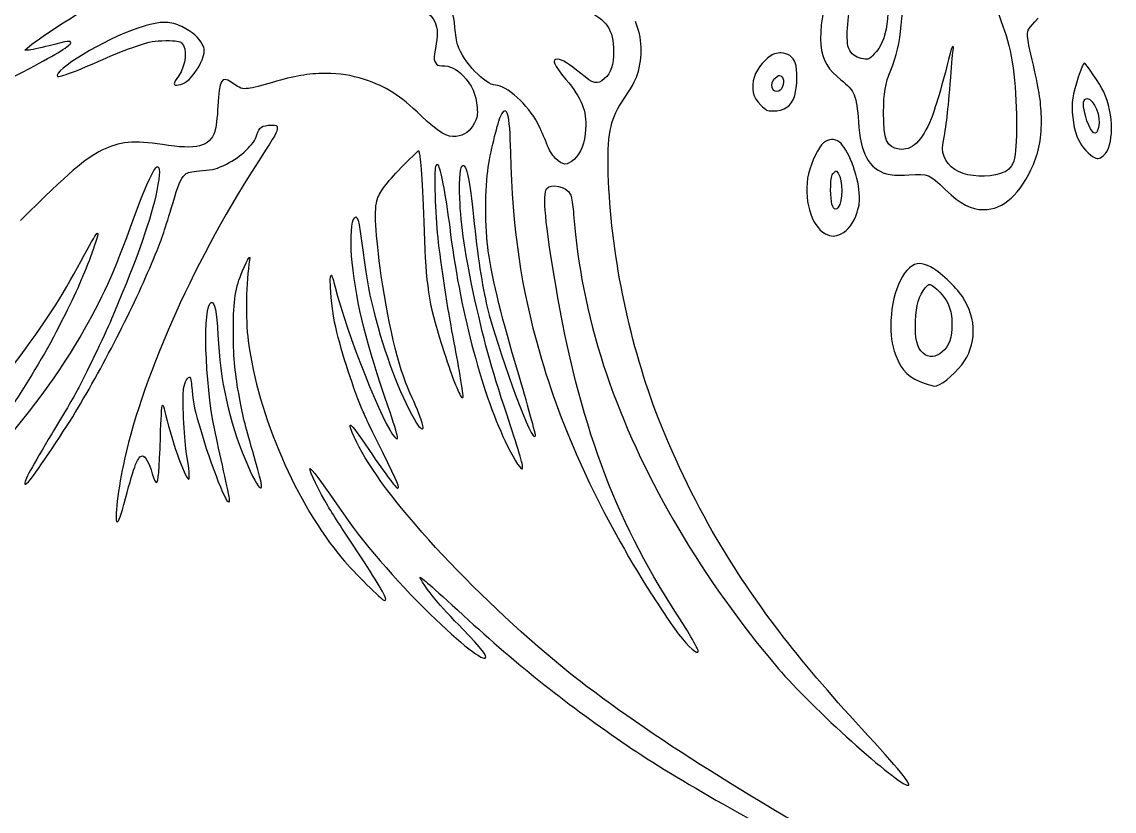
# Model space of a CAD drawing. Extents: x 61 to 2916, y 182 to 2969.
# Drawn here: x 1934 to 2568, y 2173 to 2631 of the extents above; entities that cross this region are included whole.
import ezdxf

# ---------------------------------------------------------------- set-up
doc = ezdxf.new("R2010")
doc.units = 0
doc.layers.add('Layer_1', color=7, linetype='CONTINUOUS')

msp = doc.modelspace()

# ---------------------------------------------------------------- linework, layer by layer
at = {"layer": 'Layer_1', "color": 7}
for points in [[(2017.468776, 2631.045534)], [(2373.990882, 2600.298347)], [(2552.806365, 2586.798305)], [(2404.19166, 2563.06771)], [(2455.408568, 2491.110032)], [(2461.111213, 2478.954721)]]:
    msp.add_lwpolyline(points, close=True, dxfattribs=at)
for points in [[(1937.583249, 2614.892453), (1935.613051, 2614.923351), (1938.238054, 2617.179197)], [(2374.940009, 2613.310886), (2374.940066, 2613.312077)], [(2550.931382, 2607.338411), (2550.929937, 2607.338411)], [(2155.983975, 2548.488657), (2164.159232, 2556.738664), (2164.822825, 2554.488657)], [(2406.916217, 2544.726531), (2406.916274, 2544.726418)]]:
    msp.add_lwpolyline(points, dxfattribs=at)
for points in [[(2494.742689, 2673.236079), (2494.742689, 2660.151909), (2498.082054, 2643.626241), (2503.72072, 2628.798447)], [(1948.027619, 2657.617586), (1927.174482, 2632.88616), (1917.346905, 2620.63501), (1912.127115, 2612.866469)], [(1938.238054, 2617.179197), (1944.45363, 2622.520339), (1975.76976, 2642.50009), (1997.48826, 2654.981102)], [(2403.982775, 2657.23899), (2394.406206, 2621.036595), (2395.575246, 2608.704601), (2409.62833, 2597.660673)], [(2432.127748, 2650.992063), (2436.170504, 2646.186105), (2437.664424, 2638.69638), (2436.312832, 2629.986139)], [(2154.363261, 2639.658774), (2167.180945, 2638.750437), (2171.056117, 2637.023792), (2173.828125, 2630.986885)], [(2185.360918, 2627.986857), (2184.667023, 2636.748831), (2183.591583, 2638.917852), (2178.145078, 2642.55477)], [(2414.690201, 2614.657971), (2412.438918, 2618.096945), (2412.925146, 2630.858022), (2415.81227, 2644.117544)], [(2444.557029, 2629.388792), (2445.503009, 2640.774891), (2446.422288, 2643.100753), (2450.249383, 2643.79411)], [(2261.197566, 2638.47077), (2273.644534, 2632.475929), (2277.521066, 2626.713643), (2277.5834, 2614.111818)], [(2518.000746, 2623.710072), (2517.992242, 2626.723054), (2518.39482, 2627.355834), (2524.242429, 2633.526027)], [(2001.241116, 2627.693952), (1981.887228, 2621.18567), (1951.401368, 2602.902403), (1954.588654, 2599.715344)], [(2017.468776, 2631.045534), (2013.226007, 2631.164589), (2008.286848, 2630.063355), (2001.241116, 2627.693952)], [(2026.769108, 2628.575784), (2023.647048, 2630.121323), (2020.768711, 2630.952897), (2017.468776, 2631.045534)], [(2038.66947, 2618.386307), (2036.760103, 2622.330729), (2033.161736, 2625.410836), (2026.769108, 2628.575784)], [(2173.828125, 2630.986885), (2175.528606, 2627.287122), (2175.580679, 2623.916888), (2174.061134, 2615.809577)], [(2187.030813, 2617.873546), (2186.405828, 2619.723442), (2185.654928, 2624.274338), (2185.360918, 2627.986857)], [(2291.362344, 2600.931694), (2294.641416, 2610.920819), (2294.201931, 2622.63775), (2290.213856, 2631.5558)], [(2436.312832, 2629.986139), (2435.065358, 2621.945953), (2432.752733, 2616.477592), (2429.00617, 2612.705319)], [(2438.555498, 2603.238309), (2441.819574, 2611.165223), (2443.736963, 2619.519063), (2444.557029, 2629.388792)], [(2503.72072, 2628.798447), (2508.871685, 2615.253248), (2511.545954, 2596.36688), (2511.588474, 2573.23967)], [(1962.238139, 2619.064328), (1962.238139, 2620.56678), (1961.031002, 2620.414871), (1949.706358, 2617.486701)], [(2000.363677, 2617.236401), (2008.950979, 2620.094951), (2010.600011, 2620.402682), (2017.474616, 2620.442962)], [(2017.474616, 2620.442962), (2023.84777, 2620.480379), (2025.328933, 2620.264095), (2026.606484, 2619.108492)], [(2519.885962, 2612.613844), (2518.853581, 2616.945112), (2518.000746, 2621.938866), (2518.000746, 2623.710072)], [(1949.706358, 2617.486701), (1944.122344, 2616.042954), (1938.667278, 2614.875502), (1937.583249, 2614.892453)], [(1938.238054, 2604.349948), (1954.478102, 2612.940907), (1962.238139, 2617.698223), (1962.238139, 2619.064328)], [(1980.863634, 2609.550348), (1986.361957, 2612.037588), (1995.137141, 2615.496631), (2000.363677, 2617.236401)], [(2026.606484, 2619.108492), (2030.113518, 2615.93708), (2029.213799, 2606.285847), (2024.814954, 2599.891121)], [(2039.212901, 2611.226139), (2040.156643, 2614.863568), (2040.115767, 2615.398893), (2038.66947, 2618.386307)], [(2174.061134, 2615.809577), (2172.99502, 2610.060983), (2172.995701, 2609.356543), (2174.089481, 2607.688462)], [(2208.937619, 2594.611747), (2203.036973, 2594.611747), (2190.332675, 2608.101244), (2187.030813, 2617.873546)], [(2277.5834, 2614.111818), (2277.621668, 2606.395179), (2276.034347, 2601.684777), (2272.289428, 2598.396918)], [(2422.714626, 2609.825423), (2419.125641, 2610.306776), (2416.506619, 2611.883496), (2414.690201, 2614.657971)], [(2474.567403, 2617.113348), (2474.180105, 2617.113348), (2473.311878, 2614.666475), (2472.636663, 2611.675829)], [(2473.354483, 2599.113292), (2473.995143, 2607.157078), (2474.688528, 2614.497728), (2474.895515, 2615.42585)], [(2474.895515, 2615.42585), (2475.102444, 2616.353973), (2474.954759, 2617.113348), (2474.567403, 2617.113348)], [(1954.588654, 2599.715344), (1955.399025, 2598.904888), (1966.59506, 2603.095896), (1980.863634, 2609.550348)], [(2029.452675, 2596.740232), (2033.374137, 2599.580868), (2037.956271, 2606.381856), (2039.212901, 2611.226139)], [(2174.089481, 2607.688462), (2174.946964, 2606.379844), (2175.972003, 2605.860166), (2177.70616, 2605.857389)], [(2245.063732, 2609.611804), (2241.373352, 2609.611804), (2242.556934, 2606.729102), (2249.839162, 2597.986772)], [(2258.462691, 2601.429148), (2251.8925, 2606.978466), (2247.580084, 2609.611804), (2245.063732, 2609.611804)], [(2370.010913, 2612.344099), (2366.29831, 2610.792862), (2360.699186, 2604.112829), (2359.374609, 2599.652641)], [(2374.185736, 2613.303573), (2372.831451, 2613.245179), (2371.419198, 2612.932545), (2370.010913, 2612.344099)], [(2374.940066, 2613.312077), (2374.690616, 2613.317746), (2374.439608, 2613.314911), (2374.185736, 2613.303573)], [(2383.071386, 2607.606767), (2381.862689, 2611.136621), (2378.680506, 2613.210057), (2374.940009, 2613.310886)], [(2429.00617, 2612.705319), (2425.981565, 2609.659993), (2425.521217, 2609.448924), (2422.714626, 2609.825423)], [(2472.636663, 2611.675829), (2470.131141, 2600.573564), (2464.618021, 2581.561025), (2462.029754, 2575.094186)], [(2525.966523, 2578.113745), (2525.528909, 2587.119981), (2524.296429, 2594.110325), (2519.885962, 2612.613844)], [(1884.612881, 2573.45482), (1899.232697, 2583.012765), (1914.156841, 2591.610981), (1938.238054, 2604.349948)], [(2109.96279, 2601.361768), (2100.065594, 2601.361768), (2092.309384, 2600.035858), (2079.368023, 2596.129336)], [(2132.875956, 2597.84467), (2124.507205, 2600.553466), (2119.23693, 2601.361768), (2109.96279, 2601.361768)], [(2177.70616, 2605.857389), (2182.772651, 2605.848885), (2186.022469, 2604.328659), (2190.271702, 2599.978967)], [(2272.289428, 2598.396918), (2268.058139, 2594.681763), (2265.886963, 2595.158438), (2258.462691, 2601.429148)], [(2382.790188, 2588.576937), (2384.295985, 2593.584553), (2384.444323, 2603.597262), (2383.071386, 2607.606767)], [(2434.404175, 2578.863228), (2434.421182, 2590.064139), (2435.328754, 2595.402502), (2438.555498, 2603.238309)], [(2550.929937, 2607.338411), (2549.946595, 2607.382348), (2544.947086, 2592.348672), (2544.236977, 2587.211399)], [(2562.241513, 2590.724103), (2560.134967, 2595.225705), (2551.933093, 2607.273384), (2550.931382, 2607.338411)], [(2024.814954, 2599.891121), (2023.399327, 2597.833105), (2022.241172, 2595.803351), (2022.241172, 2595.380874)], [(2022.241172, 2595.380874), (2022.241172, 2593.845483), (2026.587747, 2594.66484), (2029.452675, 2596.740232)], [(2055.474805, 2596.321242), (2049.934784, 2600.18669), (2048.549658, 2597.706254), (2047.736056, 2582.462304)], [(2065.492956, 2592.701586), (2061.466272, 2592.277834), (2061.059329, 2592.424924), (2055.474805, 2596.321242)], [(2079.368023, 2596.129336), (2073.863152, 2594.467775), (2067.619145, 2592.925241), (2065.492956, 2592.701586)], [(2165.703183, 2576.882711), (2153.152722, 2588.860233), (2145.464373, 2593.769996), (2132.875956, 2597.84467)], [(2190.271702, 2599.978967), (2195.182627, 2594.951537), (2197.726928, 2589.162492), (2198.307806, 2581.697656)], [(2249.839162, 2597.986772), (2259.200609, 2586.747706), (2261.942003, 2579.843877), (2261.286971, 2569.154167)], [(2281.975527, 2584.184073), (2288.322347, 2593.597451), (2289.847788, 2596.318209), (2291.362344, 2600.931694)], [(2359.374609, 2599.652641), (2357.253976, 2592.512033), (2358.33361, 2587.731303), (2363.153941, 2582.910888)], [(2369.517173, 2594.575208), (2369.542685, 2596.553173), (2370.41831, 2597.99315), (2372.679797, 2599.766623)], [(2372.679797, 2599.766623), (2373.146211, 2600.132378), (2373.587737, 2600.296335), (2373.990882, 2600.298347)], [(2373.990882, 2600.298347), (2376.168123, 2600.309686), (2377.229305, 2595.606257), (2375.074854, 2592.53026)], [(2409.62833, 2597.660673), (2417.607826, 2591.389907), (2418.70118, 2588.756768), (2419.737246, 2573.309034)], [(2468.823713, 2560.086816), (2470.983436, 2572.154564), (2471.698478, 2578.314382), (2473.354483, 2599.113292)], [(2233.510474, 2572.385617), (2228.022866, 2583.075298), (2215.268253, 2594.611747), (2208.937619, 2594.611747)], [(2375.074854, 2592.53026), (2372.993055, 2589.55838), (2369.471819, 2590.854355), (2369.517173, 2594.575208)], [(2562.17263, 2553.793826), (2568.27635, 2558.930901), (2568.312351, 2577.750541), (2562.241513, 2590.724103)], [(2047.736056, 2582.462304), (2047.374099, 2575.682745), (2046.665577, 2569.987811), (2045.896223, 2567.671728)], [(2212.099392, 2576.801243), (2215.662723, 2583.848251), (2217.04011, 2578.54518), (2217.636493, 2555.477441)], [(2274.481438, 2542.863625), (2273.809511, 2564.850028), (2275.602175, 2574.731435), (2281.975527, 2584.184073)], [(2363.153941, 2582.910888), (2366.047584, 2580.017074), (2366.856113, 2579.612059), (2369.735498, 2579.612059)], [(2369.735498, 2579.612059), (2376.979175, 2579.612059), (2380.905143, 2582.307673), (2382.790188, 2588.576937)], [(2544.236977, 2587.211399), (2543.306899, 2580.482921), (2544.319466, 2571.006954), (2546.607145, 2565.029206)], [(2552.501724, 2573.964775), (2550.42894, 2579.989294), (2549.911275, 2585.153638), (2551.268253, 2586.279762)], [(2551.268253, 2586.279762), (2551.753432, 2586.682509), (2552.273195, 2586.842412), (2552.806365, 2586.798305)], [(2552.806365, 2586.798305), (2556.538216, 2586.489894), (2560.957698, 2576.229579), (2559.261922, 2569.932053)], [(2186.151021, 2564.80062), (2180.828645, 2564.200694), (2176.008003, 2567.048444), (2165.703183, 2576.882711)], [(2198.307806, 2581.697656), (2198.648758, 2577.312615), (2198.44642, 2576.143434), (2196.746308, 2572.697627)], [(2204.757524, 2546.988642), (2206.569775, 2558.011424), (2210.340404, 2573.322584), (2212.099392, 2576.801243)], [(2443.392411, 2557.445683), (2436.135383, 2558.533936), (2434.375828, 2562.711168), (2434.404175, 2578.863228)], [(2521.396237, 2548.62489), (2525.071112, 2557.130413), (2526.529173, 2566.534606), (2525.966523, 2578.113745)], [(2070.359122, 2565.72707), (2071.597696, 2570.119311), (2073.396568, 2571.335122), (2078.680931, 2571.352074)], [(2082.24344, 2569.825697), (2082.24344, 2567.676887), (2080.772028, 2565.028214), (2072.762966, 2552.770487)], [(2078.680931, 2571.352074), (2081.775836, 2571.360578), (2082.24344, 2571.161301), (2082.24344, 2569.825697)], [(2196.746308, 2572.697627), (2194.419964, 2567.982718), (2190.863067, 2565.331692), (2186.151021, 2564.80062)], [(2238.633063, 2560.861641), (2237.480833, 2563.955411), (2235.175493, 2569.14178), (2233.510474, 2572.385617)], [(2419.737246, 2573.309034), (2420.956686, 2555.124781), (2425.737785, 2546.268612), (2436.020466, 2543.146353)], [(2462.029754, 2575.094186), (2456.865609, 2562.191972), (2450.697372, 2556.350316), (2443.392411, 2557.445683)], [(2511.588474, 2573.23967), (2511.630427, 2550.152712), (2510.293094, 2545.838056), (2502.31014, 2543.317226)], [(2559.261922, 2569.932053), (2557.80919, 2564.5366), (2555.212533, 2566.085767), (2552.501724, 2573.964775)], [(2045.896223, 2567.671728), (2042.951584, 2558.805666), (2035.501063, 2556.953077), (2015.500591, 2560.111648)], [(2052.710676, 2548.822721), (2061.30705, 2553.082356), (2068.82359, 2560.281812), (2070.359122, 2565.72707)], [(2261.286971, 2569.154167), (2260.785521, 2560.969301), (2258.542118, 2555.011565), (2254.629189, 2551.476354)], [(2546.607145, 2565.029206), (2548.356155, 2560.458553), (2552.313163, 2555.407793), (2555.822494, 2553.267941)], [(2015.500591, 2560.111648), (1999.197868, 2562.686251), (1990.415938, 2561.855385), (1980.35008, 2556.786456)], [(2243.884516, 2552.049125), (2241.679127, 2554.275973), (2240.096624, 2556.931987), (2238.633063, 2560.861641)], [(2399.543677, 2561.164949), (2396.638383, 2558.720399), (2392.431019, 2550.068523), (2390.816116, 2543.217616)], [(2404.19166, 2563.067767), (2402.58478, 2562.998035), (2400.963357, 2562.359529), (2399.543677, 2561.164949)], [(2408.756106, 2561.567696), (2407.391617, 2562.640953), (2405.798541, 2563.137755), (2404.19166, 2563.06771)], [(2420.263982, 2531.913297), (2419.517362, 2542.563123), (2413.631117, 2557.733032), (2408.756106, 2561.567696)], [(2477.992205, 2544.383623), (2471.570238, 2547.402304), (2467.730302, 2553.979269), (2468.823713, 2560.086816)], [(1980.35008, 2556.786456), (1970.312795, 2551.7317), (1961.798088, 2544.41146), (1933.000321, 2516.073899)], [(2072.762966, 2552.770487), (2035.374156, 2495.545841), (2004.628244, 2427.573488), (1993.479548, 2377.488203)], [(2164.822825, 2554.488657), (2165.543451, 2552.042973), (2166.540569, 2534.80439), (2167.730585, 2504.238508)], [(2217.636493, 2555.477441), (2218.778604, 2511.295239), (2223.760566, 2477.000283), (2234.451494, 2439.738295)], [(2254.629189, 2551.476354), (2250.545813, 2547.787335), (2247.969253, 2547.924589), (2243.884516, 2552.049125)], [(2555.822494, 2553.267941), (2558.818979, 2551.440638), (2559.437217, 2551.492143), (2562.17263, 2553.793826)], [(2001.902356, 2525.613674), (2005.46563, 2535.445192), (2010.934501, 2546.820689), (2012.283739, 2547.208442)], [(2012.283739, 2547.208442), (2014.246284, 2547.773955), (2014.247843, 2543.158684), (2012.283739, 2533.488685)], [(2029.314118, 2543.27241), (2030.44282, 2544.012), (2033.944129, 2544.671511), (2038.687668, 2545.039024)], [(2038.687668, 2545.039024), (2045.48157, 2545.565221), (2046.920667, 2545.953512), (2052.710676, 2548.822721)], [(2140.384757, 2528.660475), (2141.980101, 2533.182457), (2146.46855, 2538.88703), (2155.983975, 2548.488657)], [(2175.580707, 2506.079814), (2174.148583, 2519.147629), (2173.351422, 2544.891395), (2174.301881, 2547.335803)], [(2174.301881, 2547.335803), (2174.995493, 2549.120189), (2175.046347, 2549.132208), (2175.818025, 2547.690305)], [(2175.818025, 2547.690305), (2177.329718, 2544.865741), (2180.387573, 2528.208205), (2182.348303, 2512.113547)], [(2188.242854, 2528.613589), (2187.866667, 2541.824724), (2188.392524, 2547.371548), (2190.073928, 2547.932016)], [(2190.073928, 2547.932016), (2192.148045, 2548.623444), (2194.068126, 2539.329434), (2196.214555, 2518.21755)], [(2204.757524, 2498.238479), (2202.893993, 2510.848724), (2202.895212, 2535.660314), (2204.757524, 2546.988642)], [(2404.963594, 2543.107887), (2405.611, 2544.095934), (2406.429393, 2544.757259), (2406.916217, 2544.726531)], [(2406.916274, 2544.726418), (2406.986006, 2544.717914), (2407.047802, 2544.703741), (2407.102227, 2544.670859)], [(2407.102227, 2544.670859), (2409.958992, 2542.905294), (2411.136933, 2530.551869), (2408.947984, 2525.312889)], [(2502.31014, 2543.317226), (2494.772226, 2540.936938), (2484.35351, 2541.393431), (2477.992205, 2544.383623)], [(2492.408351, 2522.324993), (2504.116948, 2522.371481), (2513.879556, 2531.228445), (2521.396237, 2548.62489)], [(2022.647577, 2529.738664), (2025.099553, 2537.973477), (2026.94412, 2541.719388), (2029.314118, 2543.27241)], [(2238.658547, 2534.4466), (2241.080164, 2537.903745), (2250.269774, 2535.791643), (2252.410505, 2531.285478)], [(2302.146533, 2404.8632), (2285.898576, 2448.138567), (2275.842525, 2498.302826), (2274.481438, 2542.863625)], [(2390.816116, 2543.217616), (2387.510427, 2529.193248), (2392.172441, 2512.617038), (2400.617388, 2508.371803)], [(2403.645224, 2533.896904), (2403.625381, 2539.550424), (2403.90091, 2541.486436), (2404.963594, 2543.107887)], [(2436.020466, 2543.146353), (2438.792191, 2542.304773), (2441.774503, 2542.168482), (2449.028356, 2542.556008)], [(2449.028356, 2542.556008), (2460.505561, 2543.169059), (2460.739278, 2543.074721), (2470.39757, 2533.873858)], [(2012.283739, 2533.488685), (2008.959653, 2517.122268), (2001.752204, 2496.576522), (1986.745656, 2460.68866)], [(2243.943732, 2478.480597), (2237.821388, 2514.57655), (2236.267459, 2531.032797), (2238.658547, 2534.4466)], [(2406.637882, 2522.613192), (2404.668166, 2522.613192), (2403.673599, 2526.364263), (2403.645224, 2533.896904)], [(2419.04817, 2520.902025), (2420.406792, 2524.985033), (2420.616046, 2526.888135), (2420.263982, 2531.913297)], [(2470.39757, 2533.873858), (2479.286083, 2525.406008), (2485.212013, 2522.29642), (2492.408351, 2522.324993)], [(1970.315856, 2452.863426), (1982.955893, 2475.474644), (1987.646708, 2486.27995), (2001.902356, 2525.613674)], [(2012.364385, 2498.613589), (2015.825272, 2507.310508), (2017.290306, 2511.745495), (2022.647577, 2529.738664)], [(2142.655315, 2483.988444), (2139.131726, 2508.451116), (2138.391995, 2523.01234), (2140.384757, 2528.660475)], [(2197.024643, 2470.062126), (2191.545199, 2494.770563), (2188.657848, 2514.0264), (2188.242854, 2528.613589)], [(2252.410505, 2531.285478), (2252.986507, 2530.073295), (2253.732248, 2526.192057), (2254.067276, 2522.660446)], [(2408.947984, 2525.312889), (2408.327507, 2523.827502), (2407.287925, 2522.613192), (2406.637882, 2522.613192)], [(2126.389642, 2516.426049), (2128.662071, 2520.659945), (2129.519186, 2517.803124), (2132.064451, 2497.488487)], [(2254.067276, 2522.660446), (2254.401765, 2519.128892), (2255.030208, 2512.525365), (2255.463258, 2507.985581)], [(2409.759546, 2508.321913), (2413.694273, 2510.108255), (2416.901741, 2514.451938), (2419.04817, 2520.902025)], [(1968.247522, 2492.613561), (1978.509198, 2511.756635), (1980.204209, 2513.348861), (1975.302269, 2499.247843)], [(2125.689426, 2491.796075), (2124.678588, 2500.736122), (2125.053953, 2513.937449), (2126.389642, 2516.426049)], [(2196.214555, 2518.21755), (2198.501554, 2495.720087), (2201.224042, 2477.775902), (2204.170127, 2465.774513)], [(2182.348303, 2512.113547), (2188.016195, 2465.588644), (2200.516569, 2417.432795), (2214.593974, 2387.887048)], [(2255.463258, 2507.985581), (2257.995172, 2481.43649), (2265.439258, 2449.050334), (2275.411573, 2421.203566)], [(2400.617388, 2508.371803), (2404.314458, 2506.513375), (2405.759253, 2506.505608), (2409.759546, 2508.321913)], [(2167.730585, 2504.238508), (2168.844264, 2475.618106), (2170.568443, 2465.81828), (2179.146164, 2439.363299)], [(2184.191056, 2449.435592), (2181.586575, 2462.404987), (2177.212561, 2491.179821), (2175.580707, 2506.079814)], [(1975.302269, 2499.247843), (1971.224788, 2487.517958), (1966.430112, 2476.451409), (1958.781647, 2461.113462)], [(1966.20847, 2406.738295), (1983.997345, 2436.660909), (2001.858277, 2472.213629), (2012.364385, 2498.613589)], [(2062.005169, 2486.730717), (2065.318228, 2494.369771), (2066.762513, 2496.553362), (2066.128684, 2492.965115)], [(2132.064451, 2497.488487), (2134.169182, 2480.687687), (2135.670245, 2472.848337), (2139.599643, 2458.145578)], [(2221.768796, 2428.863256), (2213.254684, 2457.006728), (2207.196772, 2481.711054), (2204.757524, 2498.238479)], [(1929.620874, 2432.988359), (1947.313144, 2456.624758), (1956.831716, 2471.318218), (1968.247522, 2492.613561)], [(2066.128684, 2492.965115), (2064.010063, 2480.965087), (2063.629369, 2458.805401), (2065.324521, 2446.113405)], [(2146.658755, 2407.8632), (2133.951168, 2444.62473), (2128.601778, 2466.03652), (2125.689426, 2491.796075)], [(2455.408568, 2491.110032), (2447.03188, 2491.098693), (2439.408927, 2476.038485), (2438.672739, 2458.045458)], [(2461.615158, 2489.1603), (2459.461075, 2490.233783), (2456.668374, 2491.111506), (2455.408568, 2491.110032)], [(2480.170438, 2471.860459), (2476.472631, 2477.431406), (2466.505759, 2486.723262), (2461.615158, 2489.1603)], [(2056.699489, 2452.819489), (2056.690985, 2469.826765), (2057.830034, 2477.104344), (2062.005169, 2486.730717)], [(2115.511684, 2456.944422), (2113.603904, 2465.614213), (2112.202054, 2484.363441), (2113.462285, 2484.363441)], [(2113.462285, 2484.363441), (2113.838812, 2484.363441), (2114.923011, 2481.165667), (2115.871968, 2477.257472)], [(2160.576257, 2413.170353), (2153.617208, 2427.062995), (2147.204596, 2452.402171), (2142.655315, 2483.988444)], [(2115.871968, 2477.257472), (2122.079068, 2451.698071), (2144.31356, 2395.830714), (2150.511277, 2390.222038)], [(2313.584081, 2288.724141), (2278.102369, 2342.81125), (2257.375913, 2399.287009), (2243.943732, 2478.480597)], [(2452.922775, 2457.674856), (2453.323651, 2466.961694), (2454.957376, 2472.454518), (2458.625419, 2476.848261)], [(2458.625419, 2476.848261), (2459.917143, 2478.395727), (2460.462786, 2478.997241), (2461.111213, 2478.954721)], [(2461.111213, 2478.954721), (2461.500411, 2478.929209), (2461.926715, 2478.671823), (2462.573214, 2478.247191)], [(2462.573214, 2478.247191), (2466.550178, 2475.635511), (2470.737587, 2470.594304), (2472.33636, 2466.494713)], [(2045.859571, 2394.363242), (2040.065481, 2422.555158), (2038.856642, 2466.775656), (2043.833729, 2468.434751)], [(2043.833729, 2468.434751), (2045.905011, 2469.125159), (2047.112375, 2463.299632), (2047.76239, 2449.494269)], [(2217.526622, 2397.363157), (2207.289551, 2427.91909), (2202.989493, 2443.163125), (2197.024643, 2470.062126)], [(2479.776393, 2432.280234), (2488.591545, 2443.706443), (2488.743568, 2458.944441), (2480.170438, 2471.860459)], [(2204.170127, 2465.774513), (2209.848251, 2442.644213), (2228.741026, 2390.613136), (2231.461756, 2390.613136)], [(2472.33636, 2466.494713), (2473.557501, 2463.363922), (2474.012236, 2460.550641), (2474.057619, 2455.862831)], [(1958.781647, 2461.113462), (1941.526509, 2426.511145), (1920.74747, 2395.028479), (1893.194542, 2361.738154)], [(1986.745656, 2460.68866), (1983.204294, 2452.219931), (1971.933168, 2428.541154), (1966.955486, 2419.11332)], [(2131.356892, 2406.73821), (2125.25218, 2421.607561), (2118.766094, 2442.159912), (2115.511684, 2456.944422)], [(2139.599643, 2458.145578), (2145.730689, 2435.203897), (2155.296316, 2410.877968), (2163.132407, 2398.302136)], [(2438.672739, 2458.045458), (2438.299443, 2448.920875), (2438.893275, 2444.608544), (2441.473548, 2437.711914)], [(2457.302628, 2439.052252), (2453.763306, 2442.030284), (2452.482609, 2447.476647), (2452.922775, 2457.674856)], [(2474.057619, 2455.862831), (2474.131887, 2447.971521), (2472.578156, 2443.516748), (2468.447214, 2439.78467)], [(1914.631107, 2377.113178), (1936.260656, 2400.844453), (1957.030936, 2429.098703), (1970.315856, 2452.863426)], [(2047.76239, 2449.494269), (2048.998328, 2423.248826), (2054.258454, 2399.121748), (2063.467057, 2377.448631)], [(2059.802018, 2415.738324), (2057.469438, 2428.665057), (2056.699404, 2437.792758), (2056.699489, 2452.819489)], [(2190.24378, 2413.904245), (2190.24378, 2415.76239), (2186.277191, 2439.047291), (2184.191056, 2449.435592)], [(2065.324521, 2446.113405), (2071.113651, 2402.767313), (2093.291818, 2351.495838), (2119.989729, 2319.738012)], [(2179.146164, 2439.363299), (2183.941521, 2424.573488), (2188.497491, 2413.113207), (2189.58169, 2413.113207)], [(2234.451494, 2439.738295), (2247.427126, 2394.514358), (2267.9009, 2349.74147), (2296.700254, 2303.612881)], [(2441.473548, 2437.711914), (2444.907959, 2428.532537), (2449.367239, 2424.259295), (2458.591744, 2421.310007)], [(2468.447214, 2439.78467), (2464.672531, 2436.374552), (2460.787836, 2436.119518), (2457.302628, 2439.052252)], [(2463.756796, 2419.902289), (2467.066029, 2419.752053), (2474.605416, 2425.577636), (2479.776393, 2432.280234)], [(2027.802425, 2418.553759), (2028.32264, 2422.022186), (2030.651394, 2425.948778), (2031.618295, 2424.985902)], [(2031.618295, 2424.985902), (2031.895524, 2424.709807), (2032.401141, 2421.334754), (2032.741867, 2417.48586)], [(2232.242505, 2391.175645), (2232.242505, 2392.267128), (2225.465469, 2416.643712), (2221.768796, 2428.863256)], [(1966.955486, 2419.11332), (1964.233056, 2413.95697), (1957.146051, 2401.807017), (1951.205437, 2392.113235)], [(2029.363922, 2381.988217), (2028.052101, 2389.876267), (2027.043049, 2413.48945), (2027.802425, 2418.553759)], [(2032.741867, 2417.48586), (2033.483696, 2409.106706), (2034.146183, 2406.082243), (2038.135421, 2392.863228)], [(2275.411573, 2421.203566), (2295.794185, 2364.287245), (2329.085503, 2308.014787), (2373.155056, 2255.987735)], [(2458.591744, 2421.310007), (2460.943968, 2420.557832), (2463.268158, 2419.92491), (2463.756796, 2419.902289)], [(2067.96999, 2381.988217), (2063.327422, 2397.750768), (2062.229333, 2402.288001), (2059.802018, 2415.738324)], [(2166.993717, 2395.924683), (2166.993717, 2397.577627), (2162.967543, 2408.396058), (2160.576257, 2413.170353)], [(2189.58169, 2413.113207), (2189.945376, 2413.113207), (2190.24378, 2413.469608), (2190.24378, 2413.904245)], [(1938.711753, 2365.488146), (1942.089613, 2369.417998), (1959.954372, 2396.218212), (1966.20847, 2406.738295)], [(2014.324351, 2390.613221), (2014.607533, 2400.307003), (2015.124914, 2408.526424), (2015.472754, 2408.879877)], [(2015.472754, 2408.879877), (2015.820226, 2409.233358), (2016.492465, 2407.54586), (2016.966929, 2405.129884)], [(2016.966929, 2405.129884), (2019.527501, 2392.095518), (2028.683237, 2365.863143), (2030.672002, 2365.863143)], [(2143.436064, 2381.330407), (2138.316933, 2391.592622), (2132.881143, 2403.025691), (2131.356892, 2406.73821)], [(2151.983483, 2390.684909), (2151.974979, 2391.677038), (2149.581737, 2399.406915), (2146.658755, 2407.8632)], [(2337.17983, 2331.737983), (2324.881455, 2352.576096), (2310.534559, 2382.522039), (2302.146533, 2404.8632)], [(2163.132407, 2398.302136), (2164.990239, 2395.320278), (2166.993717, 2394.087118), (2166.993717, 2395.924683)], [(1951.205437, 2392.113235), (1940.104646, 2373.998942), (1934.696919, 2363.903036), (1935.612144, 2363.00085)], [(2038.135421, 2392.863228), (2045.655703, 2367.941625), (2054.534096, 2346.83697), (2054.480238, 2354.006661)], [(2051.050986, 2370.738182), (2049.171355, 2378.988217), (2046.834409, 2389.619476), (2045.859571, 2394.363242)], [(2133.29642, 2378.267393), (2128.627432, 2386.104703), (2123.841968, 2396.462105), (2124.558569, 2397.178593)], [(2124.558569, 2397.178593), (2125.131736, 2397.751817), (2127.205257, 2395.026126), (2135.804182, 2382.404118)], [(2224.264936, 2371.863086), (2225.594701, 2371.863086), (2223.821851, 2378.573196), (2217.526622, 2397.363157)], [(2012.047953, 2363.837272), (2013.208716, 2364.222473), (2013.733665, 2370.405762), (2014.324351, 2390.613221)], [(2150.511277, 2390.222038), (2151.948731, 2388.921981), (2151.983483, 2388.936069), (2151.983483, 2390.684909)], [(2214.593974, 2387.887048), (2218.795243, 2379.069288), (2223.143859, 2371.863086), (2224.264936, 2371.863086)], [(2231.461756, 2390.613136), (2231.891489, 2390.613136), (2232.242505, 2390.86627), (2232.242505, 2391.175645)], [(1994.062523, 2354.714191), (1999.230325, 2374.048577), (2001.343929, 2379.363185), (2003.868189, 2379.363185)], [(2003.868189, 2379.363185), (2005.501772, 2379.363185), (2007.722979, 2375.362014), (2009.604594, 2369.027213)], [(2030.672002, 2365.863143), (2031.571126, 2365.863143), (2031.120274, 2371.431822), (2029.363922, 2381.988217)], [(2072.38797, 2360.761076), (2073.962309, 2360.254013), (2072.976047, 2364.992564), (2067.96999, 2381.988217)], [(2135.804182, 2382.404118), (2145.128523, 2368.717583), (2151.174671, 2360.613051), (2152.059594, 2360.613051)], [(2152.059594, 2360.613051), (2153.543536, 2360.613051), (2152.402956, 2363.35436), (2143.436064, 2381.330407)], [(1993.479548, 2377.488203), (1989.784065, 2360.885915), (1987.41608, 2341.113093), (1989.123081, 2341.113093)], [(2063.467057, 2377.448631), (2067.969395, 2366.852069), (2070.98337, 2361.213487), (2072.38797, 2360.761076)], [(2262.244007, 2245.364641), (2212.235144, 2283.283333), (2154.327516, 2342.966334), (2133.29642, 2378.267393)], [(2009.604594, 2369.027213), (2010.51089, 2365.975509), (2011.588937, 2363.685023), (2012.047953, 2363.837272)], [(2054.480238, 2354.006661), (2054.471734, 2354.959077), (2052.930645, 2362.488118), (2051.050986, 2370.738182)], [(2111.581435, 2350.278637), (2106.837612, 2358.210908), (2100.775845, 2370.834759), (2101.159034, 2371.98475)], [(2101.159034, 2371.98475), (2101.455283, 2372.873329), (2108.654852, 2363.433702), (2115.265522, 2353.488118)], [(1935.612144, 2363.00085), (1935.898472, 2362.718519), (1937.293576, 2363.838066), (1938.711753, 2365.488146)], [(1989.123081, 2341.113093), (1990.141572, 2341.113093), (1991.221576, 2344.085427), (1994.062523, 2354.714191)], [(2126.695785, 2326.926044), (2120.534436, 2336.172687), (2113.732909, 2346.68095), (2111.581435, 2350.278637)], [(2115.265522, 2353.488118), (2129.154536, 2332.592462), (2146.324407, 2312.066784), (2167.67786, 2290.832188)], [(2421.591706, 2221.112611), (2384.038258, 2261.881322), (2359.187834, 2294.448839), (2337.17983, 2331.737983)], [(2145.243639, 2296.331192), (2145.243639, 2298.04046), (2138.200004, 2309.660701), (2126.695785, 2326.926044)], [(2119.989729, 2319.738012), (2126.606096, 2311.867735), (2143.195317, 2295.362959), (2144.489309, 2295.362959)], [(2174.669536, 2295.2047), (2169.847477, 2301.022687), (2164.472518, 2308.863001), (2165.306218, 2308.863001)], [(2165.306218, 2308.863001), (2165.970633, 2308.863001), (2171.024539, 2304.393658), (2190.322924, 2286.737927)], [(2296.700254, 2303.612881), (2302.537602, 2294.262914), (2312.290316, 2279.739476), (2315.334593, 2275.862803)], [(2144.489309, 2295.362959), (2144.904586, 2295.362959), (2145.243639, 2295.798248), (2145.243639, 2296.331192)], [(2167.67786, 2290.832188), (2185.668563, 2272.941634), (2200.753574, 2260.602355), (2202.964576, 2261.9688)], [(2189.983077, 2278.739807), (2183.710582, 2285.200722), (2176.819565, 2292.610594), (2174.669536, 2295.2047)], [(2190.322924, 2286.737927), (2222.197197, 2257.576333), (2251.554468, 2234.273459), (2285.494099, 2211.195657)], [(2326.728176, 2265.925269), (2326.698128, 2267.251632), (2319.653019, 2279.472849), (2313.584081, 2288.724141)], [(2202.964576, 2261.9688), (2204.512071, 2262.925184), (2201.267015, 2267.117326), (2189.983077, 2278.739807)], [(2315.334593, 2275.862803), (2321.207034, 2268.384587), (2326.781949, 2263.522191), (2326.728176, 2265.925269)], [(2373.155056, 2255.987735), (2392.117194, 2233.601674), (2442.70427, 2188.112526), (2448.63723, 2188.112526)], [(2445.619599, 2132.070328), (2377.638402, 2167.66775), (2307.848299, 2210.785539), (2262.244007, 2245.364641)], [(2448.63723, 2188.112526), (2451.047821, 2188.112526), (2443.451201, 2197.381875), (2421.591706, 2221.112611)], [(2285.494099, 2211.195657), (2313.579885, 2192.098334), (2366.180785, 2162.240435), (2403.391012, 2144.274054)]]:
    msp.add_open_spline(points, degree=3, dxfattribs=at)

doc.saveas('drawing.dxf')
